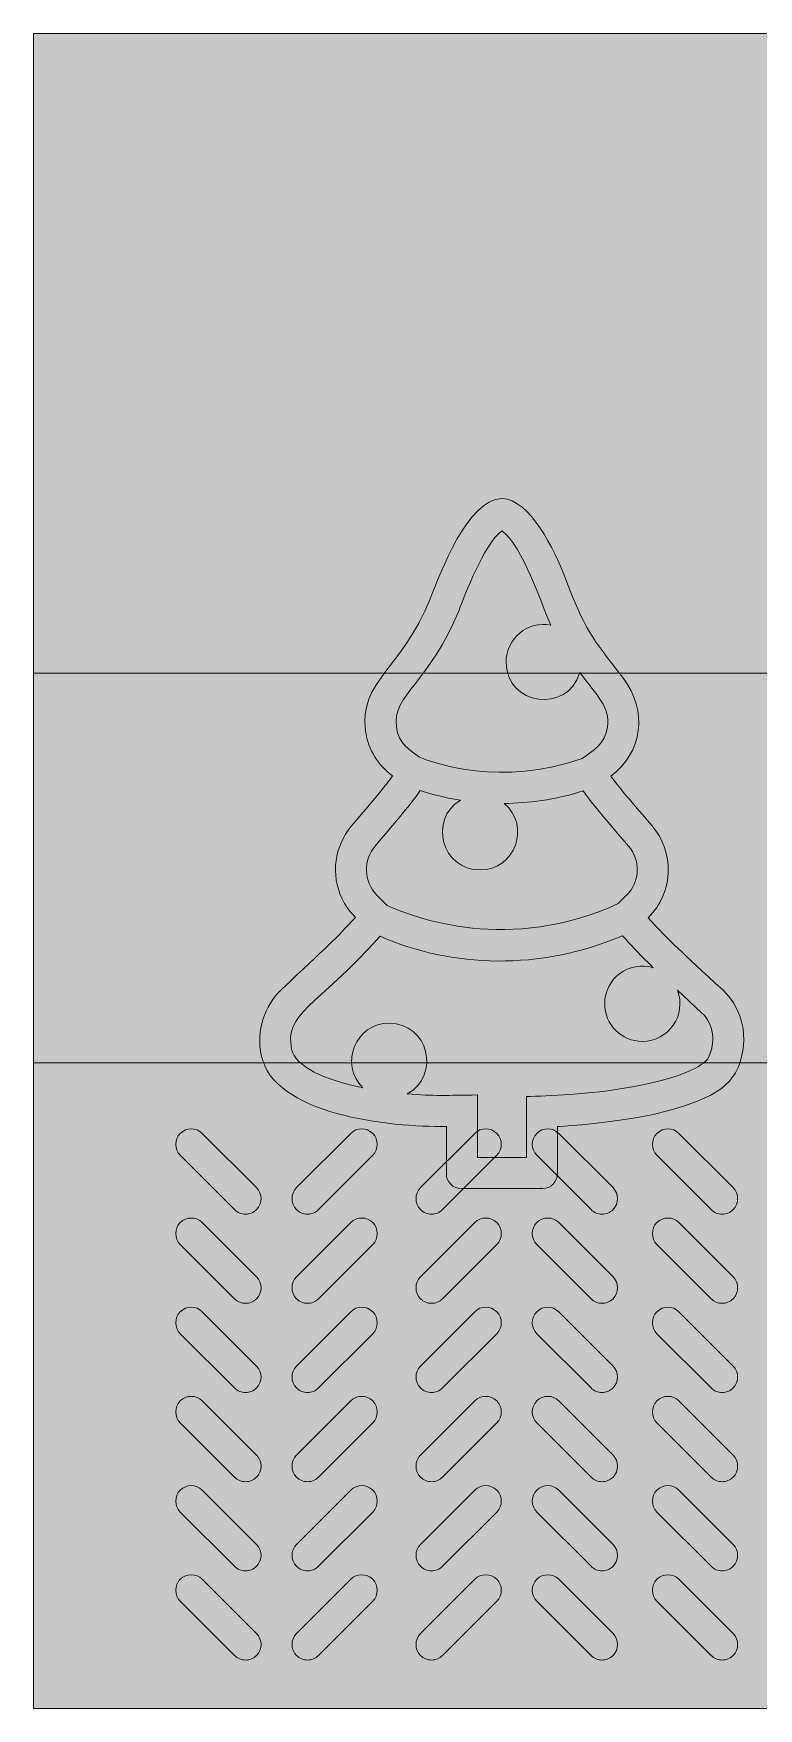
# Model space of a CAD drawing. Header units: inches. Extents: x 0 to 864, y 0 to 432.
# Drawn here: x 0 to 187.1, y 0 to 432 of the extents above; entities that cross this region are included whole.
import ezdxf

# ---------------------------------------------------------------- set-up
doc = ezdxf.new("R2010")
doc.units = ezdxf.units.IN
doc.header["$MEASUREMENT"] = 0
doc.layers.add('_U+0421_U+043B_U+043E_U+0439 1', color=7, linetype='Continuous')

# ---------------------------------------------------------------- blocks, each defined once
blk = doc.blocks.new('block 3')
at = {"layer": '_U+0421_U+043B_U+043E_U+0439 1', "true_color": 0x007a43}
h = blk.add_hatch(color=116, dxfattribs=at)
h.dxf.hatch_style = 2
edge = h.paths.add_edge_path()
edge.add_spline(control_points=[(177.86, 185.32), (167.14, 195.25), (164.13, 197.84), (158.6, 203.96), (165.39, 210.66), (165.35, 220.95), (159.64, 227.63), (152.49, 235.99), (151.42, 237.15), (149, 240.46), (157.2, 246.39), (158.51, 257.49), (152.23, 265.65), (143.57, 276.89), (142.53, 277.84), (137.12, 291.86), (134.55, 298.55), (128.04, 312), (120.87, 312.04), (112.06, 312.04), (104.95, 292.7), (102.37, 286.22), (95.14, 268.07), (83.98, 265.04), (85.71, 252.13), (86.38, 247.11), (89.06, 243.16), (92.66, 240.52), (90.32, 237.33), (89.7, 236.67), (82.01, 227.52), (77.66, 222.34), (76.71, 215.1), (79.57, 208.96), (80.44, 207.09), (81.66, 205.45), (83.07, 204.04), (78.11, 198.56), (75.58, 196.33), (64.08, 185.5), (59.46, 181.15), (57.51, 174.71), (58.78, 168.49), (61.89, 153.19), (91.74, 149.87), (106.54, 150.12), (106.54, 150.12), (106.54, 137.93), (106.54, 137.93), (106.54, 135.82), (108.25, 134.1), (110.37, 134.1), (110.37, 134.1), (131.38, 134.1), (131.38, 134.1), (133.49, 134.1), (135.21, 135.82), (135.21, 137.93), (135.21, 137.93), (135.21, 150.12), (135.21, 150.12), (135.21, 150.12), (175, 151.71), (181.17, 163.94), (184.87, 171.26), (183.72, 179.89), (177.86, 185.32)], knot_values=[0, 0, 0, 0, 1, 1, 1, 2, 2, 2, 3, 3, 3, 4, 4, 4, 5, 5, 5, 6, 6, 6, 7, 7, 7, 8, 8, 8, 9, 9, 9, 10, 10, 10, 11, 11, 11, 12, 12, 12, 13, 13, 13, 14, 14, 14, 15, 15, 15, 16, 16, 16, 17, 17, 17, 18, 18, 18, 19, 19, 19, 20, 20, 20, 21, 21, 21, 22, 22, 22, 22], degree=3, periodic=1)
at = {"layer": '_U+0421_U+043B_U+043E_U+0439 1', "true_color": 0xbbfcff}
h = blk.add_hatch(color=131, dxfattribs=at)
h.dxf.hatch_style = 2
edge = h.paths.add_edge_path()
edge.add_spline(control_points=[(177.86, 185.32), (167.14, 195.25), (164.13, 197.84), (158.6, 203.96), (165.39, 210.66), (165.35, 220.95), (159.64, 227.63), (152.49, 235.99), (151.42, 237.15), (149, 240.46), (157.2, 246.39), (158.51, 257.49), (152.23, 265.65), (143.57, 276.89), (142.53, 277.84), (137.12, 291.86), (134.55, 298.55), (128.04, 312), (120.87, 312.04), (112.06, 312.04), (104.95, 292.7), (102.37, 286.22), (95.14, 268.07), (83.98, 265.04), (85.71, 252.13), (86.38, 247.11), (89.06, 243.16), (92.66, 240.52), (90.32, 237.33), (89.7, 236.67), (82.01, 227.52), (77.66, 222.34), (76.71, 215.1), (79.57, 208.96), (80.44, 207.09), (81.66, 205.45), (83.07, 204.04), (78.11, 198.56), (75.58, 196.33), (64.08, 185.5), (59.46, 181.15), (57.51, 174.71), (58.78, 168.49), (61.89, 153.19), (91.74, 149.87), (106.54, 150.12), (106.54, 150.12), (106.54, 137.93), (106.54, 137.93), (106.54, 135.82), (108.25, 134.1), (110.37, 134.1), (110.37, 134.1), (131.38, 134.1), (131.38, 134.1), (133.49, 134.1), (135.21, 135.82), (135.21, 137.93), (135.21, 137.93), (135.21, 150.12), (135.21, 150.12), (135.21, 150.12), (175, 151.71), (181.17, 163.94), (184.87, 171.26), (183.72, 179.89), (177.86, 185.32)], knot_values=[0, 0, 0, 0, 1, 1, 1, 2, 2, 2, 3, 3, 3, 4, 4, 4, 5, 5, 5, 6, 6, 6, 7, 7, 7, 8, 8, 8, 9, 9, 9, 10, 10, 10, 11, 11, 11, 12, 12, 12, 13, 13, 13, 14, 14, 14, 15, 15, 15, 16, 16, 16, 17, 17, 17, 18, 18, 18, 19, 19, 19, 20, 20, 20, 21, 21, 21, 22, 22, 22, 22], degree=3, periodic=1)
edge = h.paths.add_edge_path()
edge.add_spline(control_points=[(109.81, 283.26), (111.37, 287.19), (116.1, 300.07), (120.87, 303.77), (126.45, 299.55), (130.74, 285.36), (133.53, 279.42), (127.47, 280.6), (121.95, 275.96), (121.95, 269.89), (121.95, 258.72), (137.84, 256.44), (140.98, 267.16), (145.57, 261.14), (148.78, 258.24), (148.11, 253.2), (147.51, 248.72), (144.51, 247.08), (141.63, 245), (120.8, 237.66), (103.3, 243.85), (99.6, 245.35), (97.14, 247.15), (94.23, 248.81), (93.64, 253.19), (92.54, 261.46), (102.44, 264.77), (109.81, 283.26)], knot_values=[0, 0, 0, 0, 1, 1, 1, 2, 2, 2, 3, 3, 3, 4, 4, 4, 5, 5, 5, 6, 6, 6, 7, 7, 7, 8, 8, 8, 9, 9, 9, 9], degree=3, periodic=1)
edge = h.paths.add_edge_path()
edge.add_spline(control_points=[(88.14, 222.38), (96.8, 232.69), (96.5, 232.23), (99.82, 236.74), (102.35, 235.91), (105.88, 234.95), (110.19, 234.27), (101.82, 229.17), (105.45, 216.27), (115.23, 216.27), (124.32, 216.27), (128.39, 227.64), (121.47, 233.43), (127.6, 233.48), (134.51, 234.34), (141.87, 236.65), (145.21, 232.1), (145.33, 232.06), (153.55, 222.44), (156.54, 218.95), (156.77, 213.4), (152.98, 209.65), (152.98, 209.65), (150.88, 207.58), (150.88, 207.58), (122.88, 194.7), (98.41, 203.85), (91.31, 207.11), (91.31, 207.11), (88.72, 209.69), (88.72, 209.69), (85.01, 213.4), (85.21, 218.89), (88.14, 222.38)], knot_values=[0, 0, 0, 0, 1, 1, 1, 2, 2, 2, 3, 3, 3, 4, 4, 4, 5, 5, 5, 6, 6, 6, 7, 7, 7, 8, 8, 8, 9, 9, 9, 10, 10, 10, 11, 11, 11, 11], degree=3, periodic=1)
edge = h.paths.add_edge_path()
edge.add_spline(control_points=[(174.03, 167.54), (174.01, 167.5), (171.51, 163.4), (154.61, 160.35), (142.76, 158.2), (132.97, 158.04), (127.2, 157.81), (127.2, 152.36), (127.2, 147.69), (127.2, 142.11), (127.2, 142.11), (114.54, 142.11), (114.54, 142.11), (114.54, 151.96), (114.54, 148.28), (114.54, 158.25), (106.93, 158.13), (103.25, 157.95), (96.45, 158.52), (105.22, 163.31), (101.86, 176.76), (91.8, 176.76), (83.08, 176.76), (78.83, 166.16), (85, 160.11), (75.13, 162.11), (67.54, 165.55), (66.61, 170.09), (64.73, 179.33), (72.57, 180.53), (89.44, 199.15), (107.99, 191.06), (130.69, 190.21), (152.01, 199.32), (153.2, 198), (155.99, 194.88), (159.94, 191.06), (153.69, 192.96), (147.4, 188.28), (147.4, 181.77), (147.4, 176.4), (151.75, 172.05), (157.11, 172.05), (163.89, 172.05), (168.62, 178.84), (166.18, 185.23), (166.18, 185.23), (172.42, 179.45), (172.42, 179.45), (175.53, 176.57), (176.18, 171.79), (174.03, 167.54)], knot_values=[0, 0, 0, 0, 1, 1, 1, 2, 2, 2, 3, 3, 3, 4, 4, 4, 5, 5, 5, 6, 6, 6, 7, 7, 7, 8, 8, 8, 9, 9, 9, 10, 10, 10, 11, 11, 11, 12, 12, 12, 13, 13, 13, 14, 14, 14, 15, 15, 15, 16, 16, 16, 17, 17, 17, 17], degree=3, periodic=1)
at = {"layer": '_U+0421_U+043B_U+043E_U+0439 1', "lineweight": 0}
for points, knots in [([(177.86, 185.32), (167.14, 195.25), (164.13, 197.84), (158.6, 203.96), (165.39, 210.66), (165.35, 220.95), (159.64, 227.63), (152.49, 235.99), (151.42, 237.15), (149, 240.46), (157.2, 246.39), (158.51, 257.49), (152.23, 265.65), (143.57, 276.89), (142.53, 277.84), (137.12, 291.86), (134.55, 298.55), (128.04, 312), (120.87, 312.04), (112.06, 312.04), (104.95, 292.7), (102.37, 286.22), (95.14, 268.07), (83.98, 265.04), (85.71, 252.13), (86.38, 247.11), (89.06, 243.16), (92.66, 240.52), (90.32, 237.33), (89.7, 236.67), (82.01, 227.52), (77.66, 222.34), (76.71, 215.1), (79.57, 208.96), (80.44, 207.09), (81.66, 205.45), (83.07, 204.04), (78.11, 198.56), (75.58, 196.33), (64.08, 185.5), (59.46, 181.15), (57.51, 174.71), (58.78, 168.49), (61.89, 153.19), (91.74, 149.87), (106.54, 150.12), (106.54, 150.12), (106.54, 137.93), (106.54, 137.93), (106.54, 135.82), (108.25, 134.1), (110.37, 134.1), (110.37, 134.1), (131.38, 134.1), (131.38, 134.1), (133.49, 134.1), (135.21, 135.82), (135.21, 137.93), (135.21, 137.93), (135.21, 150.12), (135.21, 150.12), (135.21, 150.12), (175, 151.71), (181.17, 163.94), (184.87, 171.26), (183.72, 179.89), (177.86, 185.32)], [0, 0, 0, 0, 1, 1, 1, 2, 2, 2, 3, 3, 3, 4, 4, 4, 5, 5, 5, 6, 6, 6, 7, 7, 7, 8, 8, 8, 9, 9, 9, 10, 10, 10, 11, 11, 11, 12, 12, 12, 13, 13, 13, 14, 14, 14, 15, 15, 15, 16, 16, 16, 17, 17, 17, 18, 18, 18, 19, 19, 19, 20, 20, 20, 21, 21, 21, 22, 22, 22, 22]), ([(177.86, 185.32), (167.14, 195.25), (164.13, 197.84), (158.6, 203.96), (165.39, 210.66), (165.35, 220.95), (159.64, 227.63), (152.49, 235.99), (151.42, 237.15), (149, 240.46), (157.2, 246.39), (158.51, 257.49), (152.23, 265.65), (143.57, 276.89), (142.53, 277.84), (137.12, 291.86), (134.55, 298.55), (128.04, 312), (120.87, 312.04), (112.06, 312.04), (104.95, 292.7), (102.37, 286.22), (95.14, 268.07), (83.98, 265.04), (85.71, 252.13), (86.38, 247.11), (89.06, 243.16), (92.66, 240.52), (90.32, 237.33), (89.7, 236.67), (82.01, 227.52), (77.66, 222.34), (76.71, 215.1), (79.57, 208.96), (80.44, 207.09), (81.66, 205.45), (83.07, 204.04), (78.11, 198.56), (75.58, 196.33), (64.08, 185.5), (59.46, 181.15), (57.51, 174.71), (58.78, 168.49), (61.89, 153.19), (91.74, 149.87), (106.54, 150.12), (106.54, 150.12), (106.54, 137.93), (106.54, 137.93), (106.54, 135.82), (108.25, 134.1), (110.37, 134.1), (110.37, 134.1), (131.38, 134.1), (131.38, 134.1), (133.49, 134.1), (135.21, 135.82), (135.21, 137.93), (135.21, 137.93), (135.21, 150.12), (135.21, 150.12), (135.21, 150.12), (175, 151.71), (181.17, 163.94), (184.87, 171.26), (183.72, 179.89), (177.86, 185.32)], [0, 0, 0, 0, 1, 1, 1, 2, 2, 2, 3, 3, 3, 4, 4, 4, 5, 5, 5, 6, 6, 6, 7, 7, 7, 8, 8, 8, 9, 9, 9, 10, 10, 10, 11, 11, 11, 12, 12, 12, 13, 13, 13, 14, 14, 14, 15, 15, 15, 16, 16, 16, 17, 17, 17, 18, 18, 18, 19, 19, 19, 20, 20, 20, 21, 21, 21, 22, 22, 22, 22]), ([(109.81, 283.26), (111.37, 287.19), (116.1, 300.07), (120.87, 303.77), (126.45, 299.55), (130.74, 285.36), (133.53, 279.42), (127.47, 280.6), (121.95, 275.96), (121.95, 269.89), (121.95, 258.72), (137.84, 256.44), (140.98, 267.16), (145.57, 261.14), (148.78, 258.24), (148.11, 253.2), (147.51, 248.72), (144.51, 247.08), (141.63, 245), (120.8, 237.66), (103.3, 243.85), (99.6, 245.35), (97.14, 247.15), (94.23, 248.81), (93.64, 253.19), (92.54, 261.46), (102.44, 264.77), (109.81, 283.26)], [0, 0, 0, 0, 1, 1, 1, 2, 2, 2, 3, 3, 3, 4, 4, 4, 5, 5, 5, 6, 6, 6, 7, 7, 7, 8, 8, 8, 9, 9, 9, 9]), ([(88.14, 222.38), (96.8, 232.69), (96.5, 232.23), (99.82, 236.74), (102.35, 235.91), (105.88, 234.95), (110.19, 234.27), (101.82, 229.17), (105.45, 216.27), (115.23, 216.27), (124.32, 216.27), (128.39, 227.64), (121.47, 233.43), (127.6, 233.48), (134.51, 234.34), (141.87, 236.65), (145.21, 232.1), (145.33, 232.06), (153.55, 222.44), (156.54, 218.95), (156.77, 213.4), (152.98, 209.65), (152.98, 209.65), (150.88, 207.58), (150.88, 207.58), (122.88, 194.7), (98.41, 203.85), (91.31, 207.11), (91.31, 207.11), (88.72, 209.69), (88.72, 209.69), (85.01, 213.4), (85.21, 218.89), (88.14, 222.38)], [0, 0, 0, 0, 1, 1, 1, 2, 2, 2, 3, 3, 3, 4, 4, 4, 5, 5, 5, 6, 6, 6, 7, 7, 7, 8, 8, 8, 9, 9, 9, 10, 10, 10, 11, 11, 11, 11]), ([(174.03, 167.54), (174.01, 167.5), (171.51, 163.4), (154.61, 160.35), (142.76, 158.2), (132.97, 158.04), (127.2, 157.81), (127.2, 152.36), (127.2, 147.69), (127.2, 142.11), (127.2, 142.11), (114.54, 142.11), (114.54, 142.11), (114.54, 151.96), (114.54, 148.28), (114.54, 158.25), (106.93, 158.13), (103.25, 157.95), (96.45, 158.52), (105.22, 163.31), (101.86, 176.76), (91.8, 176.76), (83.08, 176.76), (78.83, 166.16), (85, 160.11), (75.13, 162.11), (67.54, 165.55), (66.61, 170.09), (64.73, 179.33), (72.57, 180.53), (89.44, 199.15), (107.99, 191.06), (130.69, 190.21), (152.01, 199.32), (153.2, 198), (155.99, 194.88), (159.94, 191.06), (153.69, 192.96), (147.4, 188.28), (147.4, 181.77), (147.4, 176.4), (151.75, 172.05), (157.11, 172.05), (163.89, 172.05), (168.62, 178.84), (166.18, 185.23), (166.18, 185.23), (172.42, 179.45), (172.42, 179.45), (175.53, 176.57), (176.18, 171.79), (174.03, 167.54)], [0, 0, 0, 0, 1, 1, 1, 2, 2, 2, 3, 3, 3, 4, 4, 4, 5, 5, 5, 6, 6, 6, 7, 7, 7, 8, 8, 8, 9, 9, 9, 10, 10, 10, 11, 11, 11, 12, 12, 12, 13, 13, 13, 14, 14, 14, 15, 15, 15, 16, 16, 16, 17, 17, 17, 17])]:
    blk.add_open_spline(points, degree=3, knots=knots, dxfattribs=at)

msp = doc.modelspace()

# ---------------------------------------------------------------- hatches: boundary and pattern name
at = {"layer": '_U+0421_U+043B_U+043E_U+0439 1', "true_color": 0xe8c792}
h = msp.add_hatch(color=31, dxfattribs=at)
h.dxf.hatch_style = 2
h.paths.add_polyline_path([(0.01, 432), (864, 432), (864, 0), (0.01, 0)])
at = {"layer": '_U+0421_U+043B_U+043E_U+0439 1', "true_color": 0xfff6e6}
h = msp.add_hatch(color=7, dxfattribs=at)
h.dxf.hatch_style = 2
h.paths.add_polyline_path([(0, 267), (864, 267), (864, 166.5), (0, 166.5)])

# ---------------------------------------------------------------- linework, layer by layer
at = {"layer": '_U+0421_U+043B_U+043E_U+0439 1', "lineweight": 0}
for points in [[(0.01, 432), (864, 432), (864, 0), (0.01, 0), (0.01, 432)], [(0, 267), (0, 0), (864, 0), (864, 267), (0, 267)], [(0, 267), (864, 267), (864, 166.5), (0, 166.5), (0, 267)]]:
    msp.add_lwpolyline(points, dxfattribs=at)
for points in [[(57.55, 128.67), (56.77, 127.89), (55.74, 127.5), (54.72, 127.5), (53.7, 127.5), (52.67, 127.89), (51.89, 128.67), (51.89, 128.67), (37.89, 142.67), (37.89, 142.67), (36.33, 144.23), (36.33, 146.77), (37.89, 148.33), (39.45, 149.89), (41.99, 149.89), (43.55, 148.33), (43.55, 148.33), (57.55, 134.33), (57.55, 134.33), (59.11, 132.77), (59.11, 130.23), (57.55, 128.67)], [(87.55, 142.67), (87.55, 142.67), (73.55, 128.67), (73.55, 128.67), (72.77, 127.89), (71.74, 127.5), (70.72, 127.5), (69.7, 127.5), (68.67, 127.89), (67.89, 128.67), (66.33, 130.23), (66.33, 132.77), (67.89, 134.33), (67.89, 134.33), (81.89, 148.33), (81.89, 148.33), (83.45, 149.89), (85.99, 149.89), (87.55, 148.33), (89.11, 146.77), (89.11, 144.23), (87.55, 142.67)], [(119.55, 142.67), (119.55, 142.67), (105.55, 128.67), (105.55, 128.67), (104.77, 127.89), (103.74, 127.5), (102.72, 127.5), (101.7, 127.5), (100.67, 127.89), (99.89, 128.67), (98.33, 130.23), (98.33, 132.77), (99.89, 134.33), (99.89, 134.33), (113.89, 148.33), (113.89, 148.33), (115.45, 149.89), (117.99, 149.89), (119.55, 148.33), (121.11, 146.77), (121.11, 144.23), (119.55, 142.67)], [(149.55, 128.67), (148.77, 127.89), (147.74, 127.5), (146.72, 127.5), (145.7, 127.5), (144.67, 127.89), (143.89, 128.67), (143.89, 128.67), (129.89, 142.67), (129.89, 142.67), (128.33, 144.23), (128.33, 146.77), (129.89, 148.33), (131.45, 149.89), (133.99, 149.89), (135.55, 148.33), (135.55, 148.33), (149.55, 134.33), (149.55, 134.33), (151.11, 132.77), (151.11, 130.23), (149.55, 128.67)], [(180.55, 128.67), (179.77, 127.89), (178.74, 127.5), (177.72, 127.5), (176.7, 127.5), (175.67, 127.89), (174.89, 128.67), (174.89, 128.67), (160.89, 142.67), (160.89, 142.67), (159.33, 144.23), (159.33, 146.77), (160.89, 148.33), (162.45, 149.89), (164.99, 149.89), (166.55, 148.33), (166.55, 148.33), (180.55, 134.33), (180.55, 134.33), (182.11, 132.77), (182.11, 130.23), (180.55, 128.67)], [(57.55, 105.67), (56.77, 104.89), (55.74, 104.5), (54.72, 104.5), (53.7, 104.5), (52.67, 104.89), (51.89, 105.67), (51.89, 105.67), (37.89, 119.67), (37.89, 119.67), (36.33, 121.23), (36.33, 123.77), (37.89, 125.33), (39.45, 126.89), (41.99, 126.89), (43.55, 125.33), (43.55, 125.33), (57.55, 111.33), (57.55, 111.33), (59.11, 109.77), (59.11, 107.23), (57.55, 105.67)], [(87.55, 119.67), (87.55, 119.67), (73.55, 105.67), (73.55, 105.67), (72.77, 104.89), (71.74, 104.5), (70.72, 104.5), (69.7, 104.5), (68.67, 104.89), (67.89, 105.67), (66.33, 107.23), (66.33, 109.77), (67.89, 111.33), (67.89, 111.33), (81.89, 125.33), (81.89, 125.33), (83.45, 126.89), (85.99, 126.89), (87.55, 125.33), (89.11, 123.77), (89.11, 121.23), (87.55, 119.67)], [(119.55, 119.67), (119.55, 119.67), (105.55, 105.67), (105.55, 105.67), (104.77, 104.89), (103.74, 104.5), (102.72, 104.5), (101.7, 104.5), (100.67, 104.89), (99.89, 105.67), (98.33, 107.23), (98.33, 109.77), (99.89, 111.33), (99.89, 111.33), (113.89, 125.33), (113.89, 125.33), (115.45, 126.89), (117.99, 126.89), (119.55, 125.33), (121.11, 123.77), (121.11, 121.23), (119.55, 119.67)], [(149.55, 105.67), (148.77, 104.89), (147.74, 104.5), (146.72, 104.5), (145.7, 104.5), (144.67, 104.89), (143.89, 105.67), (143.89, 105.67), (129.89, 119.67), (129.89, 119.67), (128.33, 121.23), (128.33, 123.77), (129.89, 125.33), (131.45, 126.89), (133.99, 126.89), (135.55, 125.33), (135.55, 125.33), (149.55, 111.33), (149.55, 111.33), (151.11, 109.77), (151.11, 107.23), (149.55, 105.67)], [(180.55, 105.67), (179.77, 104.89), (178.74, 104.5), (177.72, 104.5), (176.7, 104.5), (175.67, 104.89), (174.89, 105.67), (174.89, 105.67), (160.89, 119.67), (160.89, 119.67), (159.33, 121.23), (159.33, 123.77), (160.89, 125.33), (162.45, 126.89), (164.99, 126.89), (166.55, 125.33), (166.55, 125.33), (180.55, 111.33), (180.55, 111.33), (182.11, 109.77), (182.11, 107.23), (180.55, 105.67)], [(57.55, 82.67), (56.77, 81.89), (55.74, 81.5), (54.72, 81.5), (53.7, 81.5), (52.67, 81.89), (51.89, 82.67), (51.89, 82.67), (37.89, 96.67), (37.89, 96.67), (36.33, 98.23), (36.33, 100.77), (37.89, 102.33), (39.45, 103.89), (41.99, 103.89), (43.55, 102.33), (43.55, 102.33), (57.55, 88.33), (57.55, 88.33), (59.11, 86.77), (59.11, 84.23), (57.55, 82.67)], [(87.55, 96.67), (87.55, 96.67), (73.55, 82.67), (73.55, 82.67), (72.77, 81.89), (71.74, 81.5), (70.72, 81.5), (69.7, 81.5), (68.67, 81.89), (67.89, 82.67), (66.33, 84.23), (66.33, 86.77), (67.89, 88.33), (67.89, 88.33), (81.89, 102.33), (81.89, 102.33), (83.45, 103.89), (85.99, 103.89), (87.55, 102.33), (89.11, 100.77), (89.11, 98.23), (87.55, 96.67)], [(119.55, 96.67), (119.55, 96.67), (105.55, 82.67), (105.55, 82.67), (104.77, 81.89), (103.74, 81.5), (102.72, 81.5), (101.7, 81.5), (100.67, 81.89), (99.89, 82.67), (98.33, 84.23), (98.33, 86.77), (99.89, 88.33), (99.89, 88.33), (113.89, 102.33), (113.89, 102.33), (115.45, 103.89), (117.99, 103.89), (119.55, 102.33), (121.11, 100.77), (121.11, 98.23), (119.55, 96.67)], [(149.55, 82.67), (148.77, 81.89), (147.74, 81.5), (146.72, 81.5), (145.7, 81.5), (144.67, 81.89), (143.89, 82.67), (143.89, 82.67), (129.89, 96.67), (129.89, 96.67), (128.33, 98.23), (128.33, 100.77), (129.89, 102.33), (131.45, 103.89), (133.99, 103.89), (135.55, 102.33), (135.55, 102.33), (149.55, 88.33), (149.55, 88.33), (151.11, 86.77), (151.11, 84.23), (149.55, 82.67)], [(180.55, 82.67), (179.77, 81.89), (178.74, 81.5), (177.72, 81.5), (176.7, 81.5), (175.67, 81.89), (174.89, 82.67), (174.89, 82.67), (160.89, 96.67), (160.89, 96.67), (159.33, 98.23), (159.33, 100.77), (160.89, 102.33), (162.45, 103.89), (164.99, 103.89), (166.55, 102.33), (166.55, 102.33), (180.55, 88.33), (180.55, 88.33), (182.11, 86.77), (182.11, 84.23), (180.55, 82.67)], [(57.55, 59.67), (56.77, 58.89), (55.74, 58.5), (54.72, 58.5), (53.7, 58.5), (52.67, 58.89), (51.89, 59.67), (51.89, 59.67), (37.89, 73.67), (37.89, 73.67), (36.33, 75.23), (36.33, 77.77), (37.89, 79.33), (39.45, 80.89), (41.99, 80.89), (43.55, 79.33), (43.55, 79.33), (57.55, 65.33), (57.55, 65.33), (59.11, 63.77), (59.11, 61.23), (57.55, 59.67)], [(87.55, 73.67), (87.55, 73.67), (73.55, 59.67), (73.55, 59.67), (72.77, 58.89), (71.74, 58.5), (70.72, 58.5), (69.7, 58.5), (68.67, 58.89), (67.89, 59.67), (66.33, 61.23), (66.33, 63.77), (67.89, 65.33), (67.89, 65.33), (81.89, 79.33), (81.89, 79.33), (83.45, 80.89), (85.99, 80.89), (87.55, 79.33), (89.11, 77.77), (89.11, 75.23), (87.55, 73.67)], [(119.55, 73.67), (119.55, 73.67), (105.55, 59.67), (105.55, 59.67), (104.77, 58.89), (103.74, 58.5), (102.72, 58.5), (101.7, 58.5), (100.67, 58.89), (99.89, 59.67), (98.33, 61.23), (98.33, 63.77), (99.89, 65.33), (99.89, 65.33), (113.89, 79.33), (113.89, 79.33), (115.45, 80.89), (117.99, 80.89), (119.55, 79.33), (121.11, 77.77), (121.11, 75.23), (119.55, 73.67)], [(149.55, 59.67), (148.77, 58.89), (147.74, 58.5), (146.72, 58.5), (145.7, 58.5), (144.67, 58.89), (143.89, 59.67), (143.89, 59.67), (129.89, 73.67), (129.89, 73.67), (128.33, 75.23), (128.33, 77.77), (129.89, 79.33), (131.45, 80.89), (133.99, 80.89), (135.55, 79.33), (135.55, 79.33), (149.55, 65.33), (149.55, 65.33), (151.11, 63.77), (151.11, 61.23), (149.55, 59.67)], [(180.55, 59.67), (179.77, 58.89), (178.74, 58.5), (177.72, 58.5), (176.7, 58.5), (175.67, 58.89), (174.89, 59.67), (174.89, 59.67), (160.89, 73.67), (160.89, 73.67), (159.33, 75.23), (159.33, 77.77), (160.89, 79.33), (162.45, 80.89), (164.99, 80.89), (166.55, 79.33), (166.55, 79.33), (180.55, 65.33), (180.55, 65.33), (182.11, 63.77), (182.11, 61.23), (180.55, 59.67)], [(57.55, 36.67), (56.77, 35.89), (55.74, 35.5), (54.72, 35.5), (53.7, 35.5), (52.67, 35.89), (51.89, 36.67), (51.89, 36.67), (37.89, 50.67), (37.89, 50.67), (36.33, 52.23), (36.33, 54.77), (37.89, 56.33), (39.45, 57.89), (41.99, 57.89), (43.55, 56.33), (43.55, 56.33), (57.55, 42.33), (57.55, 42.33), (59.11, 40.77), (59.11, 38.23), (57.55, 36.67)], [(87.55, 50.67), (87.55, 50.67), (73.55, 36.67), (73.55, 36.67), (72.77, 35.89), (71.74, 35.5), (70.72, 35.5), (69.7, 35.5), (68.67, 35.89), (67.89, 36.67), (66.33, 38.23), (66.33, 40.77), (67.89, 42.33), (67.89, 42.33), (81.89, 56.33), (81.89, 56.33), (83.45, 57.89), (85.99, 57.89), (87.55, 56.33), (89.11, 54.77), (89.11, 52.23), (87.55, 50.67)], [(119.55, 50.67), (119.55, 50.67), (105.55, 36.67), (105.55, 36.67), (104.77, 35.89), (103.74, 35.5), (102.72, 35.5), (101.7, 35.5), (100.67, 35.89), (99.89, 36.67), (98.33, 38.23), (98.33, 40.77), (99.89, 42.33), (99.89, 42.33), (113.89, 56.33), (113.89, 56.33), (115.45, 57.89), (117.99, 57.89), (119.55, 56.33), (121.11, 54.77), (121.11, 52.23), (119.55, 50.67)], [(149.55, 36.67), (148.77, 35.89), (147.74, 35.5), (146.72, 35.5), (145.7, 35.5), (144.67, 35.89), (143.89, 36.67), (143.89, 36.67), (129.89, 50.67), (129.89, 50.67), (128.33, 52.23), (128.33, 54.77), (129.89, 56.33), (131.45, 57.89), (133.99, 57.89), (135.55, 56.33), (135.55, 56.33), (149.55, 42.33), (149.55, 42.33), (151.11, 40.77), (151.11, 38.23), (149.55, 36.67)], [(180.55, 36.67), (179.77, 35.89), (178.74, 35.5), (177.72, 35.5), (176.7, 35.5), (175.67, 35.89), (174.89, 36.67), (174.89, 36.67), (160.89, 50.67), (160.89, 50.67), (159.33, 52.23), (159.33, 54.77), (160.89, 56.33), (162.45, 57.89), (164.99, 57.89), (166.55, 56.33), (166.55, 56.33), (180.55, 42.33), (180.55, 42.33), (182.11, 40.77), (182.11, 38.23), (180.55, 36.67)], [(57.55, 13.67), (56.77, 12.89), (55.74, 12.5), (54.72, 12.5), (53.7, 12.5), (52.67, 12.89), (51.89, 13.67), (51.89, 13.67), (37.89, 27.67), (37.89, 27.67), (36.33, 29.23), (36.33, 31.77), (37.89, 33.33), (39.45, 34.89), (41.99, 34.89), (43.55, 33.33), (43.55, 33.33), (57.55, 19.33), (57.55, 19.33), (59.11, 17.77), (59.11, 15.23), (57.55, 13.67)], [(87.55, 27.67), (87.55, 27.67), (73.55, 13.67), (73.55, 13.67), (72.77, 12.89), (71.74, 12.5), (70.72, 12.5), (69.7, 12.5), (68.67, 12.89), (67.89, 13.67), (66.33, 15.23), (66.33, 17.77), (67.89, 19.33), (67.89, 19.33), (81.89, 33.33), (81.89, 33.33), (83.45, 34.89), (85.99, 34.89), (87.55, 33.33), (89.11, 31.77), (89.11, 29.23), (87.55, 27.67)], [(119.55, 27.67), (119.55, 27.67), (105.55, 13.67), (105.55, 13.67), (104.77, 12.89), (103.74, 12.5), (102.72, 12.5), (101.7, 12.5), (100.67, 12.89), (99.89, 13.67), (98.33, 15.23), (98.33, 17.77), (99.89, 19.33), (99.89, 19.33), (113.89, 33.33), (113.89, 33.33), (115.45, 34.89), (117.99, 34.89), (119.55, 33.33), (121.11, 31.77), (121.11, 29.23), (119.55, 27.67)], [(149.55, 13.67), (148.77, 12.89), (147.74, 12.5), (146.72, 12.5), (145.7, 12.5), (144.67, 12.89), (143.89, 13.67), (143.89, 13.67), (129.89, 27.67), (129.89, 27.67), (128.33, 29.23), (128.33, 31.77), (129.89, 33.33), (131.45, 34.89), (133.99, 34.89), (135.55, 33.33), (135.55, 33.33), (149.55, 19.33), (149.55, 19.33), (151.11, 17.77), (151.11, 15.23), (149.55, 13.67)], [(180.55, 13.67), (179.77, 12.89), (178.74, 12.5), (177.72, 12.5), (176.7, 12.5), (175.67, 12.89), (174.89, 13.67), (174.89, 13.67), (160.89, 27.67), (160.89, 27.67), (159.33, 29.23), (159.33, 31.77), (160.89, 33.33), (162.45, 34.89), (164.99, 34.89), (166.55, 33.33), (166.55, 33.33), (180.55, 19.33), (180.55, 19.33), (182.11, 17.77), (182.11, 15.23), (180.55, 13.67)]]:
    msp.add_open_spline(points, degree=3, knots=[0, 0, 0, 0, 1, 1, 1, 2, 2, 2, 3, 3, 3, 4, 4, 4, 5, 5, 5, 6, 6, 6, 7, 7, 7, 7], dxfattribs=at)

# ---------------------------------------------------------------- block references
at = {"layer": '_U+0421_U+043B_U+043E_U+0439 1'}
msp.add_blockref('block 3', (0, 0), dxfattribs=at)

doc.saveas('drawing.dxf')
